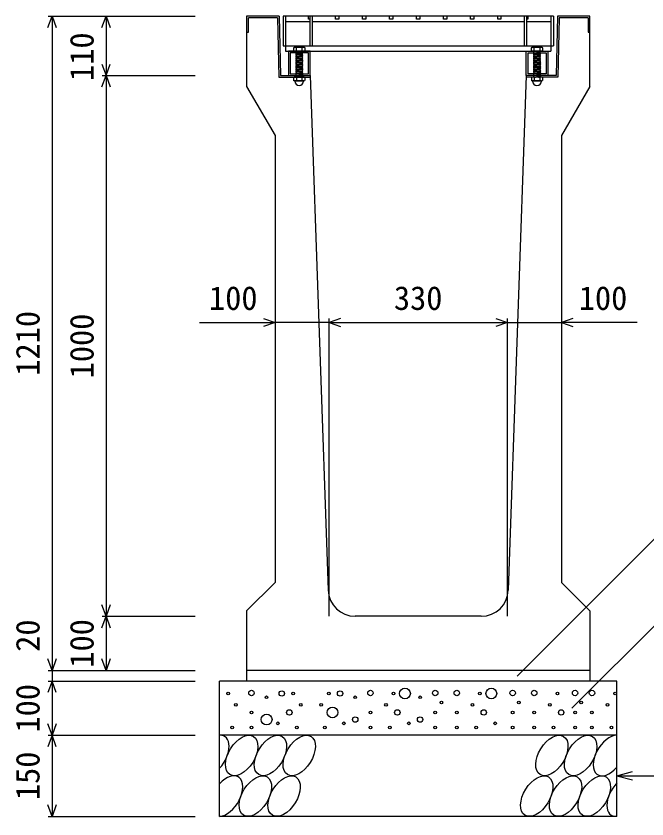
# Model space of a CAD drawing. Units: millimetres, scale not verified. Extents: x -25200 to 25200, y -8910 to 8910.
# Drawn here: x 21762 to 22929, y 347 to 1832 of the extents above; entities that cross this region are included whole.
import ezdxf
from ezdxf.enums import TextEntityAlignment as Align

# ---------------------------------------------------------------- set-up
doc = ezdxf.new("R2010")
doc.units = ezdxf.units.MM
doc.header["$LTSCALE"] = 30
doc.linetypes.add('DOTTED', pattern=[1.75, 0.25, -1.5])
for name, color, linetype, lineweight in [('0-0_DIM', 7, 'Continuous', 25), ('0-2_HATCH', 6, 'Continuous', 25), ('0-5_OUTLINE', 3, 'Continuous', 25)]:
    doc.layers.add(name, color=color, linetype=linetype, lineweight=lineweight)
doc.styles.add('ＭＳ ゴシック', font='')
doc.styles.get('ＭＳ ゴシック').set_extended_font_data('MS Gothic')

msp = doc.modelspace()

# ---------------------------------------------------------------- linework, layer by layer
at = {"layer": '0-0_DIM'}
for p, q in [((21821.1, 1832.11), (22093.6, 1832.11)), ((21828.6, 1832.11), (21828.6, 622.11)), ((21928.6, 1832.11), (21928.6, 1722.11)), ((21921.1, 1722.11), (22093.6, 1722.11)), ((21928.6, 1722.11), (21928.6, 722.11)), ((22101.28, 1265.4), (22241.1, 1265.4)), ((22341.1, 1265.4), (22241.1, 1265.4)), ((22341.1, 722.11), (22341.1, 1272.9)), ((22341.1, 1265.4), (22671.1, 1265.4)), ((22671.1, 722.11), (22671.1, 1272.9)), ((22671.1, 1265.4), (22771.1, 1265.4)), ((22910.92, 1265.4), (22771.1, 1265.4)), ((23004.16, 926.35), (22689.29, 611.47)), ((21921.1, 722.11), (22093.6, 722.11)), ((21928.6, 722.11), (21928.6, 622.11)), ((22954.16, 715.76), (22790.51, 552.11)), ((21821.1, 622.11), (22093.6, 622.11)), ((21821.1, 602.11), (22093.6, 602.11)), ((21821.1, 502.11), (22093.6, 502.11)), ((21828.6, 502.11), (21828.6, 352.11)), ((22873.6, 427.11), (22902.57, 434.87)), ((22873.6, 427.11), (23306.91, 427.11)), ((22873.6, 427.11), (22902.57, 419.34)), ((21821.1, 352.11), (22093.6, 352.11))]:
    msp.add_line(p, q, dxfattribs=at)
for points in [[(21820.9, 1810.96), (21828.6, 1832.11), (21836.29, 1810.96)], [(21920.9, 1810.96), (21928.6, 1832.11), (21936.29, 1810.96)], [(21920.9, 1743.25), (21928.6, 1722.11), (21936.29, 1743.25)], [(21920.9, 1700.96), (21928.6, 1722.11), (21936.29, 1700.96)], [(22219.95, 1273.1), (22241.1, 1265.4), (22219.95, 1257.7)], [(22362.24, 1273.1), (22341.1, 1265.4), (22362.24, 1257.7)], [(22649.95, 1273.1), (22671.1, 1265.4), (22649.95, 1257.7)], [(22792.24, 1273.1), (22771.1, 1265.4), (22792.24, 1257.7)], [(21936.29, 743.25), (21928.6, 722.11), (21920.9, 743.25)], [(21920.9, 700.96), (21928.6, 722.11), (21936.29, 700.96)], [(21836.29, 643.25), (21828.6, 622.11), (21820.9, 643.25)], [(21936.29, 643.25), (21928.6, 622.11), (21920.9, 643.25)], [(21828.6, 622.11), (21828.6, 602.11), (21828.6, 502.11)], [(21836.29, 580.96), (21828.6, 602.11), (21820.9, 580.96)], [(21836.29, 523.25), (21828.6, 502.11), (21820.9, 523.25)], [(21836.29, 480.96), (21828.6, 502.11), (21820.9, 480.96)], [(21836.29, 373.25), (21828.6, 352.11), (21820.9, 373.25)]]:
    msp.add_lwpolyline(points, dxfattribs=at)
at = {"layer": '0-2_HATCH'}
for p, q in [((22245.47, 1828.91), (22191.8, 1828.91)), ((22191.8, 1802.11), (22191.8, 1828.91)), ((22245.47, 1828.91), (22247.97, 1718.91)), ((22756.1, 1832.11), (22256.1, 1832.11)), ((22260.6, 1832.11), (22260.6, 1767.11)), ((22305.6, 1832.11), (22305.6, 1777.11)), ((22310.1, 1832.11), (22310.1, 1777.11)), ((22702.1, 1832.11), (22702.1, 1777.11)), ((22706.6, 1832.11), (22706.6, 1777.11)), ((22751.6, 1832.11), (22751.6, 1767.11)), ((22756.1, 1832.11), (22756.1, 1777.11)), ((22766.72, 1828.91), (22764.22, 1718.91)), ((22820.4, 1828.91), (22766.72, 1828.91)), ((22820.4, 1828.91), (22820.4, 1802.11)), ((22260.6, 1822.11), (22305.6, 1822.11)), ((22310.1, 1822.11), (22702.1, 1822.11)), ((22706.6, 1822.11), (22751.6, 1822.11)), ((22188.6, 1802.11), (22191.8, 1802.11)), ((22820.4, 1802.11), (22823.6, 1802.11)), ((22260.6, 1767.11), (22751.6, 1767.11)), ((22277.6, 1774.61), (22275.6, 1773.11)), ((22275.6, 1767.11), (22275.6, 1773.11)), ((22296.6, 1767.11), (22275.6, 1767.11)), ((22275.92, 1773.38), (22277.6, 1774.61)), ((22294.6, 1774.61), (22277.6, 1774.61)), ((22279.6, 1767.11), (22292.6, 1767.11)), ((22279.6, 1766.11), (22280.6, 1767.11)), ((22280.6, 1767.11), (22280.6, 1773.11)), ((22291.6, 1767.11), (22291.6, 1773.11)), ((22291.6, 1766.11), (22292.6, 1767.11)), ((22296.27, 1773.38), (22294.6, 1774.61)), ((22296.6, 1767.11), (22296.6, 1773.11)), ((22717.6, 1774.61), (22715.6, 1773.11)), ((22715.6, 1767.11), (22715.6, 1773.11)), ((22736.6, 1767.11), (22715.6, 1767.11)), ((22715.92, 1773.38), (22717.6, 1774.61)), ((22734.6, 1774.61), (22717.6, 1774.61)), ((22719.6, 1767.11), (22732.6, 1767.11)), ((22719.6, 1766.11), (22720.6, 1767.11)), ((22720.6, 1767.11), (22720.6, 1773.11)), ((22731.6, 1767.11), (22731.6, 1773.11)), ((22731.6, 1766.11), (22732.6, 1767.11)), ((22736.27, 1773.38), (22734.6, 1774.61)), ((22736.6, 1767.11), (22736.6, 1773.11)), ((22280.6, 1765.11), (22279.6, 1766.11)), ((22279.6, 1764.11), (22280.6, 1765.11)), ((22280.6, 1763.11), (22279.6, 1764.11)), ((22279.6, 1762.11), (22280.6, 1763.11)), ((22292.6, 1763.11), (22279.6, 1762.11)), ((22280.6, 1761.11), (22279.6, 1762.11)), ((22279.6, 1760.11), (22280.6, 1761.11)), ((22292.6, 1761.11), (22279.6, 1760.11)), ((22280.6, 1759.11), (22279.6, 1760.11)), ((22279.6, 1758.11), (22280.6, 1759.11)), ((22292.6, 1759.11), (22279.6, 1758.11)), ((22280.6, 1757.11), (22279.6, 1758.11)), ((22279.6, 1756.11), (22280.6, 1757.11)), ((22292.6, 1757.11), (22279.6, 1756.11)), ((22280.6, 1755.11), (22279.6, 1756.11)), ((22292.6, 1755.11), (22279.6, 1754.11)), ((22279.6, 1754.11), (22280.6, 1755.11)), ((22292.6, 1753.11), (22279.6, 1752.11)), ((22280.6, 1751.11), (22279.6, 1752.11)), ((22292.6, 1765.11), (22291.6, 1766.11)), ((22291.6, 1762.11), (22292.6, 1763.11)), ((22292.6, 1761.11), (22291.6, 1762.11)), ((22291.6, 1760.11), (22292.6, 1761.11)), ((22292.6, 1759.11), (22291.6, 1760.11)), ((22291.6, 1758.11), (22292.6, 1759.11)), ((22292.6, 1757.11), (22291.6, 1758.11)), ((22291.6, 1754.11), (22292.6, 1755.11)), ((22292.6, 1753.11), (22291.6, 1754.11)), ((22291.6, 1752.11), (22292.6, 1753.11)), ((22292.6, 1751.11), (22291.6, 1752.11)), ((22720.6, 1765.11), (22719.6, 1766.11)), ((22719.6, 1764.11), (22720.6, 1765.11)), ((22720.6, 1763.11), (22719.6, 1764.11)), ((22719.6, 1762.11), (22720.6, 1763.11)), ((22732.6, 1763.11), (22719.6, 1762.11)), ((22720.6, 1761.11), (22719.6, 1762.11)), ((22719.6, 1760.11), (22720.6, 1761.11)), ((22732.6, 1761.11), (22719.6, 1760.11)), ((22720.6, 1759.11), (22719.6, 1760.11)), ((22719.6, 1758.11), (22720.6, 1759.11)), ((22732.6, 1759.11), (22719.6, 1758.11)), ((22720.6, 1757.11), (22719.6, 1758.11)), ((22719.6, 1756.11), (22720.6, 1757.11)), ((22732.6, 1757.11), (22719.6, 1756.11)), ((22720.6, 1755.11), (22719.6, 1756.11)), ((22732.6, 1755.11), (22719.6, 1754.11)), ((22719.6, 1754.11), (22720.6, 1755.11)), ((22732.6, 1753.11), (22719.6, 1752.11)), ((22720.6, 1751.11), (22719.6, 1752.11)), ((22732.6, 1765.11), (22731.6, 1766.11)), ((22731.6, 1762.11), (22732.6, 1763.11)), ((22732.6, 1761.11), (22731.6, 1762.11)), ((22731.6, 1760.11), (22732.6, 1761.11)), ((22732.6, 1759.11), (22731.6, 1760.11)), ((22731.6, 1758.11), (22732.6, 1759.11)), ((22732.6, 1757.11), (22731.6, 1758.11)), ((22731.6, 1754.11), (22732.6, 1755.11)), ((22732.6, 1753.11), (22731.6, 1754.11)), ((22731.6, 1752.11), (22732.6, 1753.11)), ((22732.6, 1751.11), (22731.6, 1752.11)), ((22292.6, 1751.11), (22279.6, 1750.11)), ((22279.6, 1750.11), (22280.6, 1751.11)), ((22280.6, 1749.11), (22279.6, 1750.11)), ((22292.6, 1749.11), (22279.6, 1748.11)), ((22279.6, 1748.11), (22280.6, 1749.11)), ((22280.6, 1747.11), (22279.6, 1748.11)), ((22292.6, 1747.11), (22279.6, 1746.11)), ((22279.6, 1746.11), (22280.6, 1747.11)), ((22280.6, 1745.11), (22279.6, 1746.11)), ((22292.6, 1745.11), (22279.6, 1744.11)), ((22279.6, 1744.11), (22280.6, 1745.11)), ((22280.6, 1743.11), (22279.6, 1744.11)), ((22292.6, 1743.11), (22279.6, 1742.11)), ((22279.6, 1742.11), (22280.6, 1743.11)), ((22280.6, 1741.11), (22279.6, 1742.11)), ((22292.6, 1741.11), (22279.6, 1740.11)), ((22279.6, 1740.11), (22280.6, 1741.11)), ((22280.6, 1739.11), (22279.6, 1740.11)), ((22292.6, 1739.11), (22279.6, 1738.11)), ((22279.6, 1738.11), (22280.6, 1739.11)), ((22280.6, 1737.11), (22279.6, 1738.11)), ((22291.6, 1750.11), (22292.6, 1751.11)), ((22291.6, 1750.11), (22292.6, 1749.11)), ((22291.6, 1748.11), (22292.6, 1749.11)), ((22291.6, 1748.11), (22292.6, 1747.11)), ((22291.6, 1746.11), (22292.6, 1747.11)), ((22291.6, 1746.11), (22292.6, 1745.11)), ((22291.6, 1744.11), (22292.6, 1745.11)), ((22291.6, 1744.11), (22292.6, 1743.11)), ((22291.6, 1742.11), (22292.6, 1743.11)), ((22291.6, 1742.11), (22292.6, 1741.11)), ((22291.6, 1740.11), (22292.6, 1741.11)), ((22291.6, 1740.11), (22292.6, 1739.11)), ((22291.6, 1738.11), (22292.6, 1739.11)), ((22291.6, 1738.11), (22292.6, 1737.11)), ((22732.6, 1751.11), (22719.6, 1750.11)), ((22719.6, 1750.11), (22720.6, 1751.11)), ((22720.6, 1749.11), (22719.6, 1750.11)), ((22732.6, 1749.11), (22719.6, 1748.11)), ((22719.6, 1748.11), (22720.6, 1749.11)), ((22720.6, 1747.11), (22719.6, 1748.11)), ((22732.6, 1747.11), (22719.6, 1746.11)), ((22719.6, 1746.11), (22720.6, 1747.11)), ((22720.6, 1745.11), (22719.6, 1746.11)), ((22732.6, 1745.11), (22719.6, 1744.11)), ((22719.6, 1744.11), (22720.6, 1745.11)), ((22720.6, 1743.11), (22719.6, 1744.11)), ((22732.6, 1743.11), (22719.6, 1742.11)), ((22719.6, 1742.11), (22720.6, 1743.11)), ((22720.6, 1741.11), (22719.6, 1742.11)), ((22732.6, 1741.11), (22719.6, 1740.11)), ((22719.6, 1740.11), (22720.6, 1741.11)), ((22720.6, 1739.11), (22719.6, 1740.11)), ((22732.6, 1739.11), (22719.6, 1738.11)), ((22719.6, 1738.11), (22720.6, 1739.11)), ((22720.6, 1737.11), (22719.6, 1738.11)), ((22731.6, 1750.11), (22732.6, 1751.11)), ((22731.6, 1750.11), (22732.6, 1749.11)), ((22731.6, 1748.11), (22732.6, 1749.11)), ((22731.6, 1748.11), (22732.6, 1747.11)), ((22731.6, 1746.11), (22732.6, 1747.11)), ((22731.6, 1746.11), (22732.6, 1745.11)), ((22731.6, 1744.11), (22732.6, 1745.11)), ((22731.6, 1744.11), (22732.6, 1743.11)), ((22731.6, 1742.11), (22732.6, 1743.11)), ((22731.6, 1742.11), (22732.6, 1741.11)), ((22731.6, 1740.11), (22732.6, 1741.11)), ((22731.6, 1740.11), (22732.6, 1739.11)), ((22731.6, 1738.11), (22732.6, 1739.11)), ((22731.6, 1738.11), (22732.6, 1737.11)), ((22292.6, 1737.11), (22279.6, 1736.11)), ((22279.6, 1736.11), (22280.6, 1737.11)), ((22280.6, 1735.11), (22279.6, 1736.11)), ((22292.6, 1735.11), (22279.6, 1734.11)), ((22279.6, 1734.11), (22280.6, 1735.11)), ((22280.6, 1733.11), (22279.6, 1734.11)), ((22292.6, 1733.11), (22279.6, 1732.11)), ((22279.6, 1732.11), (22280.6, 1733.11)), ((22280.6, 1731.11), (22279.6, 1732.11)), ((22292.6, 1731.11), (22279.6, 1730.11)), ((22279.6, 1730.11), (22280.6, 1731.11)), ((22280.6, 1729.11), (22279.6, 1730.11)), ((22292.6, 1729.11), (22279.6, 1728.11)), ((22279.6, 1728.11), (22280.6, 1729.11)), ((22280.6, 1727.11), (22279.6, 1728.11)), ((22292.6, 1727.11), (22279.6, 1726.11)), ((22279.6, 1726.11), (22280.6, 1727.11)), ((22280.6, 1725.11), (22279.6, 1726.11)), ((22279.6, 1724.11), (22280.6, 1725.11)), ((22280.6, 1723.11), (22279.6, 1724.11)), ((22279.6, 1722.11), (22280.6, 1723.11)), ((22291.6, 1736.11), (22292.6, 1737.11)), ((22291.6, 1736.11), (22292.6, 1735.11)), ((22291.6, 1734.11), (22292.6, 1735.11)), ((22291.6, 1734.11), (22292.6, 1733.11)), ((22291.6, 1732.11), (22292.6, 1733.11)), ((22291.6, 1732.11), (22292.6, 1731.11)), ((22291.6, 1730.11), (22292.6, 1731.11)), ((22291.6, 1730.11), (22292.6, 1729.11)), ((22291.6, 1728.11), (22292.6, 1729.11)), ((22291.6, 1728.11), (22292.6, 1727.11)), ((22291.6, 1726.11), (22292.6, 1727.11)), ((22291.6, 1726.11), (22292.6, 1725.11)), ((22291.6, 1724.11), (22292.6, 1725.11)), ((22291.6, 1724.11), (22292.6, 1723.11)), ((22291.6, 1722.11), (22292.6, 1723.11)), ((22732.6, 1737.11), (22719.6, 1736.11)), ((22719.6, 1736.11), (22720.6, 1737.11)), ((22720.6, 1735.11), (22719.6, 1736.11)), ((22732.6, 1735.11), (22719.6, 1734.11)), ((22719.6, 1734.11), (22720.6, 1735.11)), ((22720.6, 1733.11), (22719.6, 1734.11)), ((22732.6, 1733.11), (22719.6, 1732.11)), ((22719.6, 1732.11), (22720.6, 1733.11)), ((22720.6, 1731.11), (22719.6, 1732.11)), ((22732.6, 1731.11), (22719.6, 1730.11)), ((22719.6, 1730.11), (22720.6, 1731.11)), ((22720.6, 1729.11), (22719.6, 1730.11)), ((22732.6, 1729.11), (22719.6, 1728.11)), ((22719.6, 1728.11), (22720.6, 1729.11)), ((22720.6, 1727.11), (22719.6, 1728.11)), ((22732.6, 1727.11), (22719.6, 1726.11)), ((22719.6, 1726.11), (22720.6, 1727.11)), ((22720.6, 1725.11), (22719.6, 1726.11)), ((22719.6, 1724.11), (22720.6, 1725.11)), ((22720.6, 1723.11), (22719.6, 1724.11)), ((22719.6, 1722.11), (22720.6, 1723.11)), ((22731.6, 1736.11), (22732.6, 1737.11)), ((22731.6, 1736.11), (22732.6, 1735.11)), ((22731.6, 1734.11), (22732.6, 1735.11)), ((22731.6, 1734.11), (22732.6, 1733.11)), ((22731.6, 1732.11), (22732.6, 1733.11)), ((22731.6, 1732.11), (22732.6, 1731.11)), ((22731.6, 1730.11), (22732.6, 1731.11)), ((22731.6, 1730.11), (22732.6, 1729.11)), ((22731.6, 1728.11), (22732.6, 1729.11)), ((22731.6, 1728.11), (22732.6, 1727.11)), ((22731.6, 1726.11), (22732.6, 1727.11)), ((22731.6, 1726.11), (22732.6, 1725.11)), ((22731.6, 1724.11), (22732.6, 1725.11)), ((22731.6, 1724.11), (22732.6, 1723.11)), ((22731.6, 1722.11), (22732.6, 1723.11)), ((22247.97, 1718.91), (22306.1, 1718.91)), ((22276.46, 1718.89), (22275.59, 1718.24)), ((22275.59, 1718.24), (22275.59, 1713.06)), ((22277.28, 1712.08), (22275.59, 1713.06)), ((22295.14, 1718.89), (22276.46, 1718.89)), ((22277.28, 1711.76), (22277.28, 1712.08)), ((22294.31, 1712.08), (22277.28, 1712.08)), ((22294.31, 1711.76), (22277.28, 1711.76)), ((22280.6, 1721.11), (22279.6, 1722.11)), ((22279.6, 1720.11), (22280.6, 1721.11)), ((22280.6, 1719.11), (22279.6, 1720.11)), ((22280.38, 1718.89), (22280.6, 1719.11)), ((22280.7, 1718.24), (22280.7, 1713.06)), ((22290.9, 1718.24), (22290.9, 1713.06)), ((22291.6, 1722.11), (22292.6, 1721.11)), ((22291.6, 1720.11), (22292.6, 1721.11)), ((22291.6, 1720.11), (22292.6, 1719.11)), ((22292.38, 1718.89), (22292.6, 1719.11)), ((22294.31, 1712.08), (22296, 1713.06)), ((22294.31, 1711.76), (22294.31, 1712.08)), ((22295.14, 1718.89), (22296, 1718.24)), ((22296, 1718.24), (22296, 1713.06)), ((22764.22, 1718.91), (22706.1, 1718.91)), ((22716.46, 1718.89), (22715.59, 1718.24)), ((22715.59, 1718.24), (22715.59, 1713.06)), ((22717.28, 1712.08), (22715.59, 1713.06)), ((22735.14, 1718.89), (22716.46, 1718.89)), ((22717.28, 1711.76), (22717.28, 1712.08)), ((22734.31, 1712.08), (22717.28, 1712.08)), ((22734.31, 1711.76), (22717.28, 1711.76)), ((22720.6, 1721.11), (22719.6, 1722.11)), ((22719.6, 1720.11), (22720.6, 1721.11)), ((22720.6, 1719.11), (22719.6, 1720.11)), ((22720.38, 1718.89), (22720.6, 1719.11)), ((22720.7, 1718.24), (22720.7, 1713.06)), ((22730.9, 1718.24), (22730.9, 1713.06)), ((22731.6, 1722.11), (22732.6, 1721.11)), ((22731.6, 1720.11), (22732.6, 1721.11)), ((22731.6, 1720.11), (22732.6, 1719.11)), ((22732.38, 1718.89), (22732.6, 1719.11)), ((22734.31, 1712.08), (22736, 1713.06)), ((22734.31, 1711.76), (22734.31, 1712.08)), ((22735.14, 1718.89), (22736, 1718.24)), ((22736, 1718.24), (22736, 1713.06))]:
    msp.add_line(p, q, dxfattribs=at)
at = {"layer": '0-2_HATCH', "linetype": 'DOTTED'}
for p, q in [((22292.6, 1767.11), (22279.6, 1766.11)), ((22732.6, 1767.11), (22719.6, 1766.11)), ((22292.6, 1765.11), (22279.6, 1764.11)), ((22732.6, 1765.11), (22719.6, 1764.11)), ((22292.6, 1725.11), (22279.6, 1724.11)), ((22292.6, 1723.11), (22279.6, 1722.11)), ((22732.6, 1725.11), (22719.6, 1724.11)), ((22732.6, 1723.11), (22719.6, 1722.11)), ((22292.6, 1721.11), (22279.6, 1720.11)), ((22732.6, 1721.11), (22719.6, 1720.11))]:
    msp.add_line(p, q, dxfattribs=at)
at = {"layer": '0-2_HATCH'}
for points in [[(22256.1, 1832.11), (22256.1, 1777.11), (22756.1, 1777.11)], [(22305.6, 1826.11), (22303.1, 1826.11), (22303.1, 1832.11)], [(22359.1, 1832.11), (22359.1, 1826.11), (22353.1, 1826.11), (22353.1, 1832.11)], [(22409.1, 1832.11), (22409.1, 1826.11), (22403.1, 1826.11), (22403.1, 1832.11)], [(22459.1, 1832.11), (22459.1, 1826.11), (22453.1, 1826.11), (22453.1, 1832.11)], [(22509.1, 1832.11), (22509.1, 1826.11), (22503.1, 1826.11), (22503.1, 1832.11)], [(22559.1, 1832.11), (22559.1, 1826.11), (22553.1, 1826.11), (22553.1, 1832.11)], [(22609.1, 1832.11), (22609.1, 1826.11), (22603.1, 1826.11), (22603.1, 1832.11)], [(22659.1, 1832.11), (22659.1, 1826.11), (22653.1, 1826.11), (22653.1, 1832.11)], [(22709.1, 1832.11), (22709.1, 1826.11), (22706.6, 1826.11)], [(22279.6, 1752.11), (22280.6, 1753.11), (22279.6, 1754.11)], [(22292.6, 1763.11), (22291.6, 1764.11), (22292.6, 1765.11)], [(22292.6, 1755.11), (22291.6, 1756.11), (22292.6, 1757.11)], [(22719.6, 1752.11), (22720.6, 1753.11), (22719.6, 1754.11)], [(22732.6, 1763.11), (22731.6, 1764.11), (22732.6, 1765.11)], [(22732.6, 1755.11), (22731.6, 1756.11), (22732.6, 1757.11)]]:
    msp.add_lwpolyline(points, dxfattribs=at)
for points in [[(22266.1, 1767.11), (22266.1, 1722.11), (22306.1, 1722.11), (22306.1, 1767.11)], [(22746.1, 1767.11), (22746.1, 1722.11), (22706.1, 1722.11), (22706.1, 1767.11)], [(22269.3, 1763.91), (22269.3, 1725.31), (22302.9, 1725.31), (22302.9, 1763.91)], [(22742.9, 1763.91), (22742.9, 1725.31), (22709.3, 1725.31), (22709.3, 1763.91)]]:
    msp.add_lwpolyline(points, close=True, dxfattribs=at)
for centre, radius in [((22154.6, 579.29), 2.5), ((22197.49, 580.16), 5), ((22253.57, 579.29), 5), ((22274.6, 579.29), 2.5), ((22340.45, 579.29), 2.5), ((22361.48, 579.29), 5), ((22417.56, 580.16), 5), ((22460.45, 579.29), 2.5), ((22481.48, 579.29), 10), ((22537.56, 580.16), 5), ((22577.4, 580.16), 5), ((22620.3, 579.29), 2.5), ((22641.33, 579.29), 10), ((22680.81, 580.16), 5), ((22720.66, 580.16), 5), ((22763.55, 579.29), 2.5), ((22796.25, 580.16), 5), ((22827.59, 580.16), 5), ((22870.48, 579.29), 2.5), ((22225.53, 572.28), 2.5), ((22389.52, 572.28), 2.5), ((22509.52, 572.28), 2.5), ((22548.9, 562.59), 2.5), ((22692.15, 562.59), 2.5), ((22807.59, 562.59), 2.5), ((22168.62, 558.27), 2.5), ((22288.62, 558.27), 2.5), ((22326.43, 558.27), 2.5), ((22347.46, 544.27), 10), ((22446.43, 558.27), 2.5), ((22606.28, 558.27), 2.5), ((22749.53, 558.27), 2.5), ((22856.46, 558.27), 2.5), ((22197.49, 544.27), 2.5), ((22225.53, 531.14), 10), ((22267.59, 544.27), 5), ((22389.52, 531.14), 5), ((22417.56, 544.27), 2.5), ((22467.46, 544.27), 5), ((22509.52, 531.14), 5), ((22537.56, 544.27), 2.5), ((22577.4, 544.27), 2.5), ((22627.31, 544.27), 5), ((22680.81, 544.27), 2.5), ((22720.66, 544.27), 2.5), ((22770.56, 544.27), 5), ((22796.25, 544.27), 2.5), ((22827.59, 544.27), 2.5), ((22246.56, 524.13), 2.5), ((22368.49, 524.13), 2.5), ((22488.49, 524.13), 2.5), ((22648.34, 524.13), 2.5), ((22161.61, 516.25), 2.5), ((22197.49, 516.25), 2.5), ((22281.61, 516.25), 2.5), ((22333.44, 516.25), 2.5), ((22417.56, 516.25), 2.5), ((22453.44, 516.25), 2.5), ((22537.56, 516.25), 2.5), ((22577.4, 516.25), 2.5), ((22613.29, 516.25), 2.5), ((22680.81, 516.25), 2.5), ((22720.66, 516.25), 2.5), ((22756.54, 516.25), 2.5), ((22796.25, 516.25), 2.5), ((22827.59, 516.25), 2.5), ((22863.47, 516.25), 2.5)]:
    msp.add_circle(centre, radius, dxfattribs=at)
for centre, radius, start, end in [((22278.1, 1770.48), 3.62, 46.39563, 133.60437), ((22286.1, 1758.48), 15.62, 69.39075, 110.60925), ((22294.1, 1770.48), 3.62, 46.39563, 133.60437), ((22718.1, 1770.48), 3.62, 46.39563, 133.60437), ((22726.1, 1758.48), 15.62, 69.39075, 110.60925), ((22734.1, 1770.48), 3.62, 46.39563, 133.60437), ((22278.15, 1713.54), 5.35, 61.49832, 118.50684), ((22278.15, 1717.75), 5.35, 241.49843, 298.50089), ((22285.8, 1711.76), 8.19, 180, 359.99995), ((22285.8, 1698.47), 20.42, 75.52621, 104.47362), ((22285.8, 1732.82), 20.42, 255.52638, 284.47374), ((22293.45, 1713.54), 5.35, 61.49231, 118.50169), ((22293.45, 1717.76), 5.35, 241.49989, 298.5), ((22718.15, 1713.54), 5.35, 61.49832, 118.50684), ((22718.15, 1717.75), 5.35, 241.49843, 298.50089), ((22725.8, 1711.76), 8.19, 180, 359.99995), ((22725.8, 1698.47), 20.42, 75.52621, 104.47362), ((22725.8, 1732.82), 20.42, 255.52638, 284.47374), ((22733.45, 1713.54), 5.35, 61.49231, 118.50169), ((22733.45, 1717.76), 5.35, 241.49989, 298.5)]:
    msp.add_arc(centre, radius, start, end, dxfattribs=at)
for centre in [(22179.44, 464.59), (22232.65, 464.59), (22285.86, 464.59), (22753.32, 464.59), (22806.53, 464.59), (22204.76, 389.6), (22257.97, 389.6), (22725.43, 389.6), (22778.64, 389.6), (22831.85, 389.6)]:
    msp.add_ellipse(centre, major_axis=(21.81, 35.31), ratio=0.5792, dxfattribs=at)
for centre, start_param, end_param in [((22126.23, 464.59), 4.385593, 6.6745444), ((22859.74, 464.59), 0.3357715, 4.4411806), ((22151.55, 389.6), 3.5111464, 7.548991), ((22885.06, 389.6), 1.2110787, 3.5658734)]:
    msp.add_ellipse(centre, major_axis=(21.81, 35.31), ratio=0.5792, start_param=start_param, end_param=end_param, dxfattribs=at)
at = {"layer": '0-5_OUTLINE'}
for p, q in [((22248.6, 1832.11), (22188.6, 1832.11)), ((22188.6, 1832.11), (22188.6, 1702.11)), ((22248.6, 1832.11), (22251.1, 1722.11)), ((22763.6, 1832.11), (22761.1, 1722.11)), ((22823.6, 1832.11), (22763.6, 1832.11)), ((22823.6, 1702.11), (22823.6, 1832.11)), ((22251.1, 1722.11), (22306.1, 1722.11)), ((22306.1, 1722.11), (22339.41, 770.36)), ((22706.1, 1722.11), (22672.79, 770.36)), ((22761.1, 1722.11), (22706.1, 1722.11)), ((22188.6, 1702.11), (22241.1, 1611.11)), ((22823.6, 1702.11), (22771.1, 1611.11)), ((22241.1, 1611.11), (22241.1, 784.61)), ((22771.1, 1611.11), (22771.1, 784.61)), ((22188.6, 732.11), (22241.1, 784.61)), ((22823.6, 732.11), (22771.1, 784.61)), ((22188.6, 732.11), (22188.6, 602.11)), ((22823.6, 732.11), (22823.6, 602.11)), ((22622.82, 722.11), (22389.38, 722.11)), ((22823.6, 622.11), (22188.6, 622.11)), ((22873.6, 602.11), (22138.6, 602.11)), ((22873.6, 352.11), (22873.6, 602.11)), ((22873.6, 502.11), (22138.6, 502.11))]:
    msp.add_line(p, q, dxfattribs=at)
msp.add_lwpolyline([(22873.6, 352.11), (22138.6, 352.11), (22138.6, 602.11)], dxfattribs=at)
for centre, start, end in [((22389.38, 772.11), 182.00453, 270), ((22622.82, 772.11), 270, 357.99545)]:
    msp.add_arc(centre, 50, start, end, dxfattribs=at)

# ---------------------------------------------------------------- texts
at = {"layer": '0-0_DIM', "style": 'ＭＳ ゴシック'}
for s, p in [('110', (21918.6, 1712.11)), ('1210', (21818.6, 1167.11)), ('1000', (21918.6, 1162.11)), ('20', (21818.6, 656.42)), ('100', (21918.6, 627.11)), ('100', (21818.6, 507.11)), ('150', (21818.6, 382.11))]:
    msp.add_text(s, height=43.99, rotation=90, dxfattribs=at).set_placement(p, align=Align.BOTTOM_LEFT)
for s, p in [('100', (22118.99, 1275.4)), ('330', (22461.1, 1275.4)), ('100', (22803.2, 1275.4))]:
    msp.add_text(s, height=43.99, dxfattribs=at).set_placement(p, align=Align.BOTTOM_LEFT)

doc.saveas('drawing.dxf')
